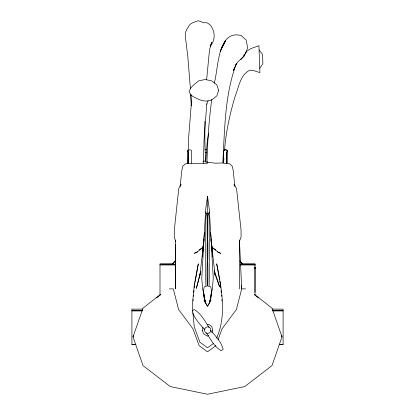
<?xml version="1.0" encoding="UTF-8"?>
<svg xmlns="http://www.w3.org/2000/svg" width="415" height="415" viewBox="0 0 415 415"><rect width="100%" height="100%" fill="white"/><g stroke="black" fill="none" stroke-linecap="round" stroke-linejoin="round"><path stroke-width="0.62" d="M175.571 244.378L175.566 288.876L175.571 240.057M175.628 240.29L175.623 241.52L174.284 237.038L174.295 230.232L178.606 189.935L178.829 188.42L180.971 184.322L180.707 186.107M204.865 121.154L204.865 140.218L205.503 161.17L202.94 161.17M239.445 240.062L241.696 288.876L236.4 309.538L221.999 328.913L218.062 339.693M255.012 292.331L255.007 267.125L255.012 267.535M226.906 163.297L227.021 150.401L225.304 149.665L223.581 150.375L223.467 163.297L226.917 163.297L226.917 152.02L227.482 151.843L227.503 150.401L225.786 149.665L224.629 150.137M190.879 94.272L191.372 103.065L188.581 138.418L187.813 163.365L187.974 163.137M203.34 163.365L204.107 138.418L206.836 103.709M234.511 67.775L233.313 70.628L236.54 63.262C224.582 94.776 224.759 129.693 222.793 162.95L215.836 163.214L206.96 162.234C207.552 141.25 208.906 120.262 211.764 99.455M206.623 79.908L209.528 49.696L211.816 42.252L210.135 46.143M223.561 162.664L223.908 158.151M224.499 150.412C225.962 131.794 229.962 113.44 235.362 95.585C239.035 86.699 240.161 74.622 250.032 70.109L254.302 70.804L259.925 72.62L258.924 45.754L251.013 48.524L246.152 51.621M193.089 300.844L193.203 299.552M193.489 296.331L193.597 295.039M193.826 292.461L193.997 290.526M194.22 287.943L194.448 285.364M204.377 232.722L202.281 256.698L203.532 243.937M203.718 242.023L203.967 239.471M180.126 186.335L181.889 169.989L182.782 166.244L184.857 164.086L187.694 163.297M203.558 243.304L199.937 275.192L200.232 273.942M203.687 242.028L203.957 239.471M210.374 299.796L209.829 301.539L211.531 291.688L212.324 289.795L213.243 278.154L209.29 209.093L207.505 196.217L205.726 209.093L201.768 278.154L202.686 289.795L203.48 291.688L205.181 301.539L204.637 299.796M208.579 133.132L207.116 143.357L205.69 161.98L207.972 162.151M211.531 292.01L209.829 302.457L207.505 306.223C204.03 300.948 202.328 293.052 204.284 286.9L207.505 285.826L210.727 286.9C212.682 293.052 210.986 300.948 207.505 306.223L205.181 302.416L203.48 292.15M194.562 284.732L194.785 283.461M195.014 282.195L198.303 263.821L194.282 285.105L192.238 306.005L192.736 311.074M214.249 82.995C218.586 69.388 216.941 29.579 241.037 35.462L246.152 40.063L247.625 47.621L246.22 51.87L244.03 56.435L238.117 61.591L235.502 65.414M202.359 330.407L203.002 327.347M209.29 211.992L208.932 213.45L206.079 213.45L205.726 211.992M200.73 271.457L196.362 288.389L200.17 274.035M254.499 294.385L272.017 308.174L281.998 336.866L272.017 365.558L244.751 386.562L207.505 394.25L170.259 386.562L142.993 365.558L133.013 336.866L142.993 308.174L160.512 294.385M216.646 338.085C226.984 314.534 221.496 288.057 216.708 263.821L219.54 279.663M133.013 336.866L133.474 335.662M206.67 104.305L208.086 100.757M208.169 213.087L207.505 217.263A12.517 0.358 -90 0 0 207.22 226.279A12.517 0.358 -90 0 0 207.334 239.206M211.811 332.711L212.838 330.407M203.288 245.768L202.193 247.911L196.98 252.061L194.251 253.332L197.711 251.9M210.208 46.205C215.847 40.032 215.25 30.565 209.757 24.506L206.945 22.763L203.874 22.763L198.246 20.75L192.622 22.763L189.811 24.506L186.88 29.263L185.692 32.007L185.256 35.757L187.803 56.523L190.423 88.784M259.764 68.376L262.892 63.588L262.55 54.396L259.079 49.997M241.556 58.406L240.84 59.412L243.455 56.435L246.22 51.87L245.146 53.379M243.709 55.387L244.425 54.386M172.879 264.111L175.721 260.584M172.225 264.007L175.908 259.832M209.72 301.243L211.048 300.107M156.678 297.897L160.621 294.614M213.611 343.324L207.505 347.806L199.869 342.204L194.282 326.906L192.918 312.972M215.873 345.685L207.505 351.821L199.138 345.685L193.011 328.913L178.611 309.538L173.314 288.876L169.445 288.876M199.143 250.006L202.8 247.516M208.589 335.543L207.505 336.217L203.708 333.862L202.172 330.407M206.96 162.234L207.542 161.975M207.505 324.343L208.714 324.323L211.878 326.735L212.651 330.407M204.911 149.665L206.857 149.665M205.285 152.549L206.551 152.549M191.543 163.297L191.429 150.375L189.707 149.665L187.99 150.401L188.104 163.297L207.505 163.292M173.569 263.784L159.998 263.784L159.998 295.148M241.437 263.784L255.007 263.784L255.012 264.812M159.998 264.293L175.509 264.293M240.145 264.293L255.007 264.293L255.012 295.148M159.998 264.967L175.509 264.967M240.145 264.967L255.007 264.967L255.012 265.491M245.566 288.876L241.696 288.876L241.348 285.686M142.895 309.118L131.913 309.118L131.913 344.616L135.788 344.616M272.105 309.118L283.087 309.118L283.087 344.616L279.212 344.616M131.913 310.638L142.252 310.638M272.748 310.638L283.087 310.638M131.913 310.934L142.252 310.934M272.748 310.934L283.087 310.934M131.913 344.32L135.788 344.32M279.212 344.32L283.087 344.32M227.316 163.297L230.154 164.086L232.229 166.244L233.121 169.989L234.885 186.335M217.299 251.9L220.759 253.332L218.031 252.061L212.817 247.911L211.723 245.768M212.21 247.516L215.867 250.006M254.39 294.614L258.332 297.897M203.962 300.107L205.29 301.243M210.555 330.33C215.452 335.994 221.268 341.804 223.166 349.223L221.247 350.779C214.493 346.8 210.566 339.309 206.411 332.887M204.854 329.915C199.957 324.25 194.142 318.44 192.238 311.022L194.163 309.466C200.917 313.444 204.844 320.935 208.999 327.357M239.922 260.76L242.785 264.007M240.103 261.59L242.132 264.111M206.841 213.087L207.505 217.263A12.517 0.358 -90 0 1 207.791 226.279A12.517 0.358 -90 0 1 207.676 239.206A11.885 0.337 -90 0 1 207.884 250.178A11.885 0.337 -90 0 1 207.676 261.149A13.752 0.389 -90 0 1 207.884 273.298A13.752 0.389 -90 0 1 207.676 285.453L207.334 285.447A13.752 0.389 -90 0 1 207.106 273.298A13.752 0.389 -90 0 1 207.313 261.149M281.536 335.662L281.998 336.866M214.726 273.371L219.639 286.827L214.301 270.684M214.783 273.942L215.074 275.192L211.453 243.304M219.768 280.929L220.448 284.732M203.48 292.01L205.181 302.457M234.304 186.107L234.039 184.322L236.534 188.384L241.068 230.195L241.074 237.001L239.388 241.52L239.382 240.29M211.422 243.299L212.729 256.698L210.633 232.722M220.562 285.364L220.79 287.943M221.013 290.526L221.185 292.461M221.413 295.039L221.527 296.331M221.807 299.552L221.921 300.844M190.77 94.49L191.237 105.913M187.513 150.401L187.533 151.843L188.109 152.077L188.094 163.297M239.445 240.207L239.445 288.876M226.803 152.077L226.803 163.297M207.505 196.217L207.505 213.45M207.417 261.149A11.885 0.337 -90 0 1 207.21 250.178A11.885 0.337 -90 0 1 207.417 239.206M205.918 285.816A13.264 0.379 90 0 1 205.747 274.689L205.747 231.342A15.661 0.446 -90 0 1 206.016 216.983A94.594 2.687 90 0 1 206.509 213.087M209.093 285.816A13.264 0.379 -90 0 0 209.264 274.689L209.264 231.342A15.661 0.446 90 0 0 208.994 216.983A94.594 2.687 90 0 0 208.501 213.087M204.766 328.882L204.564 330.573L205.202 332.15L206.509 333.178L208.138 333.39L209.653 332.726L210.644 331.362L210.846 329.666L210.208 328.094L208.895 327.062L207.267 326.854L205.757 327.518L204.766 328.882M218.669 90.34L216.936 95.772L212.081 99.745C204.564 103.169 197.4 99.133 191.082 95.305L189.027 91.642L190.693 87.98L193.665 84.914L198.52 80.941L205.192 79.488L211.889 80.941L216.822 84.914L218.669 90.34M222.072 47.59L220.251 51.356L225.599 40.603L222.072 47.59M211.323 242.028L211.059 239.471L211.292 242.023M255.012 268.038L255.007 267.628L255.012 268.038M255.012 268.718L255.007 268.308L255.012 268.718"/></g></svg>
